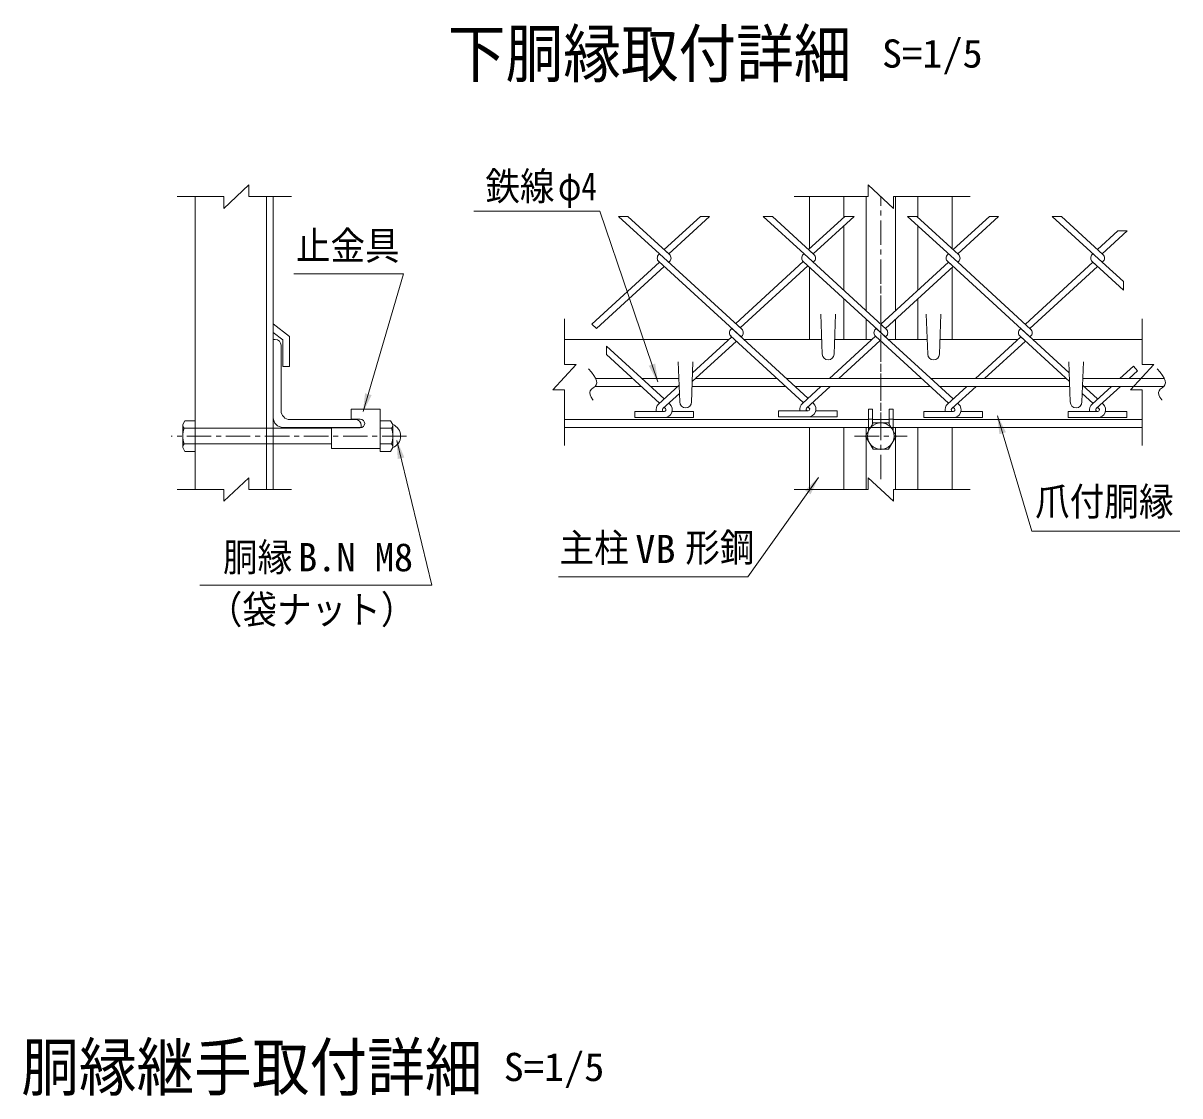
# Model space of a CAD drawing. Units: millimetres, scale not verified, with parts at other scales. Extents: x -4455 to 4455, y -3150 to 3150.
# Drawn here: x 810 to 2587, y -1393 to 255 of the extents above; entities that cross this region are included whole.
import ezdxf
from ezdxf.enums import TextEntityAlignment as Align

# ---------------------------------------------------------------- set-up
doc = ezdxf.new("R2010")
doc.units = ezdxf.units.MM
doc.header["$LTSCALE"] = 30
doc.linetypes.add('DASHED', pattern=[7.5, 6, -1.5])
doc.linetypes.add('USER1', pattern=[2, 1.25, -0.25, 0.25, -0.25])
doc.layers.add('0-B_7詳細', color=7, linetype='Continuous', lineweight=18)
doc.styles.add('ＭＳ ゴシック', font='')
doc.styles.get('ＭＳ ゴシック').set_extended_font_data('MS Gothic')

msp = doc.modelspace()

# ---------------------------------------------------------------- linework, layer by layer
at = {"layer": '0-B_7詳細', "color": 4}
for p, q in [((1156.67, 6.49), (1117.9, -29.51)), ((1156.67, -11.51), (1156.67, 6.49)), ((2108.41, 6.49), (2147.18, -29.51)), ((2108.41, -11.51), (2108.41, 6.49)), ((1117.9, -11.51), (1046.33, -11.51)), ((1117.9, -11.51), (1117.9, -29.51)), ((1156.67, -11.51), (1221.94, -11.51)), ((2108.41, -11.51), (1994.47, -11.51)), ((2147.18, -11.51), (2264.98, -11.51)), ((2147.18, -11.51), (2147.18, -29.51)), ((1641.71, -269.61), (1641.71, -199.42)), ((2529.37, -269.61), (2529.37, -199.42)), ((1641.71, -269.61), (1659.71, -269.61)), ((2511.37, -308.38), (2547.37, -269.61)), ((2529.37, -269.61), (2547.37, -269.61)), ((1641.71, -308.38), (1641.71, -393.97)), ((2529.37, -308.38), (2511.37, -308.38)), ((2529.37, -308.38), (2529.37, -393.97)), ((1156.67, -443.42), (1117.9, -479.42)), ((1156.67, -461.42), (1156.67, -443.42)), ((2108.41, -443.42), (2147.18, -479.42)), ((2108.41, -461.42), (2108.41, -443.42)), ((1117.9, -461.42), (1046.33, -461.42)), ((1117.9, -461.42), (1117.9, -479.42)), ((1156.67, -461.42), (1221.94, -461.42)), ((2108.41, -461.42), (1994.47, -461.42)), ((2147.18, -461.42), (2264.98, -461.42)), ((2147.18, -461.42), (2147.18, -479.42))]:
    msp.add_line(p, q, dxfattribs=at)
at = {"layer": '0-B_7詳細', "lineweight": 9}
for p, q in [((1074.1, -461.42), (1074.1, -11.51)), ((1183.6, -461.42), (1183.6, -11.51)), ((1194.1, -461.42), (1194.1, -11.51)), ((2018.29, -91.44), (2018.29, -11.51)), ((2070.79, -43.33), (2070.79, -11.51)), ((2105.29, -186.95), (2105.29, -11.51)), ((2150.29, -186.95), (2150.29, -11.51)), ((2184.79, -43.33), (2184.79, -11.51)), ((2237.29, -91.44), (2237.29, -11.51)), ((2070.79, -155.34), (2070.79, -56.35)), ((2184.79, -155.34), (2184.79, -56.35)), ((2018.29, -230.95), (2018.29, -120.25)), ((2237.29, -230.95), (2237.29, -120.25)), ((2070.79, -230.95), (2070.79, -168.36)), ((2184.79, -230.95), (2184.79, -168.36)), ((2035.54, -191.95), (2037.79, -253.45)), ((2058.04, -191.95), (2055.79, -253.45)), ((2197.54, -191.95), (2199.79, -253.45)), ((2220.04, -191.95), (2217.79, -253.45)), ((1194.1, -206.89), (1219.25, -226.32)), ((2105.29, -230.95), (2105.29, -199.98)), ((2150.29, -230.95), (2150.29, -199.98)), ((1194.1, -220.16), (1208.75, -231.48)), ((1194.1, -230.95), (1194.1, -350.95)), ((1194.1, -230.95), (1197.1, -230.95)), ((1219.25, -272.48), (1219.25, -226.32)), ((1894.47, -230.95), (1641.71, -230.95)), ((2036.97, -230.95), (1917.06, -230.95)), ((2114.35, -230.95), (2056.62, -230.95)), ((2198.97, -230.95), (2139.09, -230.95)), ((2338.52, -230.95), (2218.62, -230.95)), ((2529.37, -230.95), (2361.12, -230.95)), ((1206.1, -239.95), (1206.1, -340.45)), ((1208.75, -272.48), (1208.75, -231.48)), ((1816.54, -265.45), (1818.79, -326.95)), ((1839.04, -265.45), (1836.77, -327.6)), ((2416.54, -265.45), (2418.79, -326.95)), ((2439.04, -265.45), (2436.79, -326.95)), ((1219.25, -272.48), (1208.75, -272.48)), ((1746.31, -290.95), (1689.43, -290.95)), ((1817.48, -290.95), (1760.52, -290.95)), ((1968.33, -290.95), (1843.2, -290.95)), ((2190.36, -290.95), (1982.54, -290.95)), ((2412.39, -290.95), (2204.57, -290.95)), ((2563.44, -290.95), (2438.11, -290.95)), ((1759.4, -302.95), (1688.9, -302.95)), ((1815.89, -302.95), (1773.61, -302.95)), ((1981.43, -302.95), (1837.67, -302.95)), ((2203.46, -302.95), (1995.64, -302.95)), ((2417.92, -302.95), (2217.67, -302.95)), ((2562.9, -302.95), (2439.7, -302.95)), ((1794.75, -335.34), (1796.81, -337.22)), ((1219.6, -353.95), (1320.1, -353.95)), ((1313.53, -338.26), (1358.53, -338.26)), ((1313.53, -353.26), (1313.53, -338.26)), ((1313.53, -353.26), (1327.78, -353.26)), ((1358.53, -398.26), (1358.53, -338.26)), ((2109.04, -353.95), (1641.71, -353.95)), ((2060.71, -350.01), (2060.71, -340.41)), ((2109.04, -371.04), (2109.04, -338.26)), ((2115.04, -353.26), (2109.04, -353.26)), ((2140.54, -353.95), (2115.04, -353.95)), ((2140.54, -338.26), (2146.54, -338.26)), ((2140.54, -360.64), (2140.54, -338.26)), ((2140.54, -353.26), (2146.54, -353.26)), ((2146.54, -371.04), (2146.54, -338.26)), ((2529.37, -353.95), (2146.54, -353.95)), ((1054.9, -361.54), (1058.22, -355.78)), ((1056.96, -367.3), (1074.1, -367.3)), ((1194.1, -367.3), (1283.53, -367.3)), ((1283.53, -366.76), (1327.78, -366.76)), ((1283.53, -398.26), (1283.53, -366.76)), ((1358.53, -355.78), (1358.53, -402.82)), ((1374.4, -355.78), (1358.53, -355.78)), ((1375.67, -367.3), (1358.53, -367.3)), ((1377.73, -361.54), (1374.4, -355.78)), ((1377.73, -361.54), (1377.73, -397.06)), ((2109.04, -365.95), (1641.71, -365.95)), ((1992.79, -365.95), (2262.79, -365.95)), ((2018.29, -461.42), (2018.29, -365.95)), ((2070.79, -461.42), (2070.79, -365.95)), ((2105.29, -461.42), (2105.29, -365.95)), ((2111.51, -366.76), (2109.04, -366.76)), ((2143.61, -365.95), (2111.98, -365.95)), ((2144.07, -366.76), (2146.54, -366.76)), ((2529.37, -365.95), (2146.54, -365.95)), ((2150.29, -461.42), (2150.29, -365.95)), ((2184.79, -461.42), (2184.79, -365.95)), ((2237.29, -461.42), (2237.29, -365.95)), ((1056.96, -391.3), (1074.1, -391.3)), ((1058.22, -402.82), (1074.1, -402.82)), ((1194.1, -391.3), (1283.53, -391.3)), ((1283.53, -398.26), (1358.53, -398.26)), ((1375.67, -391.3), (1358.53, -391.3))]:
    msp.add_line(p, q, dxfattribs=at)
at = {"layer": '0-B_7詳細', "color": 1, "linetype": 'USER1'}
for p, q in [((2127.79, -445.45), (2127.79, -11.51)), ((2127.79, -380.85), (2127.79, -115.28)), ((1398.78, -379.3), (1036.99, -379.3)), ((2087.5, -379.3), (2168.14, -379.3))]:
    msp.add_line(p, q, dxfattribs=at)
at = {"layer": '0-B_7詳細', "color": 3}
for p, q in [((1724.85, -41.79), (1787.65, -99.34)), ((1724.85, -41.79), (1739.06, -41.79)), ((1739.06, -41.79), (1802.93, -100.32)), ((1794.75, -92.83), (1850.45, -41.79)), ((1801.86, -99.34), (1864.66, -41.79)), ((1850.45, -41.79), (1864.66, -41.79)), ((1946.88, -41.79), (2009.68, -99.34)), ((1946.88, -41.79), (1961.09, -41.79)), ((1961.09, -41.79), (2024.96, -100.32)), ((2016.78, -92.83), (2072.47, -41.79)), ((2023.88, -99.34), (2086.68, -41.79)), ((2072.47, -41.79), (2086.68, -41.79)), ((2168.9, -41.79), (2245.91, -112.36)), ((2168.9, -41.79), (2183.11, -41.79)), ((2183.11, -41.79), (2246.98, -100.32)), ((2238.81, -92.83), (2294.5, -41.79)), ((2245.91, -99.34), (2308.71, -41.79)), ((2294.5, -41.79), (2308.71, -41.79)), ((2390.93, -41.79), (2467.94, -112.36)), ((2390.93, -41.79), (2405.14, -41.79)), ((2405.14, -41.79), (2469.01, -100.32)), ((2460.84, -92.83), (2491.95, -64.31)), ((2467.94, -99.34), (2506.16, -64.31)), ((2491.95, -64.31), (2506.16, -64.31)), ((1786.58, -100.32), (1787.65, -99.34)), ((1786.58, -100.32), (1787.65, -99.34)), ((1787.65, -99.34), (1913.94, -215.06)), ((1794.75, -92.83), (1802.93, -100.32)), ((2008.6, -100.32), (2009.68, -99.34)), ((2008.6, -100.32), (2009.68, -99.34)), ((2009.68, -99.34), (2135.97, -215.06)), ((2016.78, -92.83), (2024.96, -100.32)), ((2230.63, -100.32), (2231.7, -99.34)), ((2452.66, -100.32), (2453.73, -99.34)), ((1683.74, -207.57), (1787.65, -112.36)), ((1690.84, -214.08), (1794.75, -118.87)), ((1786.58, -111.38), (1912.87, -227.1)), ((1801.86, -112.36), (1802.93, -111.38)), ((1801.86, -112.36), (1802.93, -111.38)), ((1904.7, -206.59), (2008.6, -111.38)), ((1911.8, -213.1), (2015.71, -117.89)), ((2008.6, -111.38), (2134.9, -227.1)), ((2023.88, -112.36), (2024.96, -111.38)), ((2023.88, -112.36), (2024.96, -111.38)), ((2127.79, -207.57), (2231.7, -112.36)), ((2134.9, -214.08), (2238.81, -118.87)), ((2230.63, -111.38), (2356.93, -227.1)), ((2230.63, -111.38), (2238.81, -118.87)), ((2245.91, -112.36), (2246.98, -111.38)), ((2245.91, -112.36), (2246.98, -111.38)), ((2245.91, -112.36), (2358, -215.06)), ((2349.82, -207.57), (2453.73, -112.36)), ((2356.93, -214.08), (2460.84, -118.87)), ((2452.66, -111.38), (2500.42, -155.14)), ((2452.66, -111.38), (2460.84, -118.87)), ((2467.94, -112.36), (2469.01, -111.38)), ((2467.94, -112.36), (2469.01, -111.38)), ((2467.94, -112.36), (2500.42, -142.12)), ((2500.42, -142.12), (2500.42, -155.14)), ((1690.84, -214.08), (1683.74, -207.57)), ((1897.59, -213.1), (2015.71, -321.34)), ((1905.77, -207.57), (1913.94, -215.06)), ((1838.43, -282.3), (1898.66, -227.1)), ((1896.52, -225.14), (2008.6, -327.85)), ((1897.59, -215.06), (1898.66, -214.08)), ((1897.59, -215.06), (1898.66, -214.08)), ((1912.87, -227.1), (1913.94, -226.12)), ((1912.87, -227.1), (1913.94, -226.12)), ((2048.87, -290.95), (2119.62, -226.12)), ((2119.62, -215.06), (2120.69, -214.08)), ((2119.62, -226.12), (2231.7, -328.83)), ((2120.69, -214.08), (2238.81, -322.32)), ((2134.9, -227.1), (2135.97, -226.12)), ((2134.9, -227.1), (2135.97, -226.12)), ((2273.04, -290.95), (2342.72, -227.1)), ((2341.65, -215.06), (2342.72, -214.08)), ((2341.65, -226.12), (2417.65, -295.77)), ((2341.65, -226.12), (2349.82, -233.61)), ((2342.72, -214.08), (2417.16, -282.3)), ((2356.93, -227.1), (2358, -226.12)), ((2356.93, -227.1), (2358, -226.12)), ((1706.3, -241.27), (1794.75, -322.32)), ((1706.3, -254.29), (1706.3, -241.27)), ((1837.93, -295.77), (1905.77, -233.61)), ((2063.08, -290.95), (2126.72, -232.63)), ((2287.25, -290.95), (2349.82, -233.61)), ((1706.3, -254.29), (1787.65, -328.83)), ((2495.07, -290.95), (2515.95, -271.81)), ((2509.28, -290.95), (2522.06, -279.24)), ((2515.95, -271.81), (2522.06, -279.24)), ((1786.21, -330.15), (1817.85, -301.15)), ((2437.74, -301.15), (2460.84, -322.32)), ((1792.69, -337.22), (1818.31, -313.75)), ((2007.17, -329.17), (2035.78, -302.95)), ((2013.65, -336.24), (2049.99, -302.95)), ((2230.27, -330.15), (2259.95, -302.95)), ((2236.75, -337.22), (2274.16, -302.95)), ((2437.28, -313.75), (2453.73, -328.83)), ((2452.29, -330.15), (2481.98, -302.95)), ((2458.78, -337.22), (2496.19, -302.95)), ((1801.86, -328.83), (1803.29, -330.15)), ((2015.71, -334.36), (2017.77, -336.24)), ((2022.81, -327.85), (2024.25, -329.17)), ((2238.81, -335.34), (2240.87, -337.22)), ((2245.91, -328.83), (2247.35, -330.15)), ((2453.73, -328.83), (2452.29, -330.15)), ((2460.84, -335.34), (2458.78, -337.22)), ((2460.84, -335.34), (2462.89, -337.22)), ((2467.94, -328.83), (2469.38, -330.15)), ((1795.19, -341.39), (1749.75, -341.39)), ((1749.75, -350.99), (1749.75, -341.39)), ((1795.19, -350.99), (1749.75, -350.99)), ((1794.32, -341.39), (1795.19, -341.39)), ((1794.32, -350.99), (1839.75, -350.99)), ((1806.95, -341.39), (1839.75, -341.39)), ((1839.75, -350.99), (1839.75, -341.39)), ((1970.71, -350.01), (1970.71, -340.41)), ((2016.14, -340.41), (1970.71, -340.41)), ((2016.14, -350.01), (1970.71, -350.01)), ((2015.27, -340.41), (2016.14, -340.41)), ((2015.27, -350.01), (2060.71, -350.01)), ((2027.9, -340.41), (2060.71, -340.41)), ((2193.81, -350.99), (2193.81, -341.39)), ((2239.24, -341.39), (2193.81, -341.39)), ((2239.24, -350.99), (2193.81, -350.99)), ((2238.37, -341.39), (2239.24, -341.39)), ((2238.37, -350.99), (2283.81, -350.99)), ((2251, -341.39), (2283.81, -341.39)), ((2283.81, -350.99), (2283.81, -341.39)), ((2461.27, -341.39), (2415.84, -341.39)), ((2415.84, -350.99), (2415.84, -341.39)), ((2461.27, -350.99), (2415.84, -350.99)), ((2460.4, -341.39), (2461.27, -341.39)), ((2460.4, -350.99), (2505.84, -350.99)), ((2473.03, -341.39), (2505.84, -341.39)), ((2505.84, -350.99), (2505.84, -341.39))]:
    msp.add_line(p, q, dxfattribs=at)
at = {"layer": '0-B_7詳細', "color": 3, "linetype": 'DASHED'}
for p, q in [((1074.1, -367.3), (1194.1, -367.3)), ((1074.1, -391.3), (1194.1, -391.3))]:
    msp.add_line(p, q, dxfattribs=at)
at = {"layer": '0-B_7詳細', "color": 1}
for points in [[(1502.27, -33.78), (1696.17, -33.78), (1785.02, -296.19)], [(1225.75, -130.21), (1394.26, -130.21), (1332.27, -341.84)], [(2587.29, -525.56), (2360.04, -525.56), (2306.91, -348.13)], [(1081.25, -608.5), (1437.57, -608.5), (1383.88, -386.15)], [(1632.59, -595.56), (1923.32, -595.56), (2031.82, -442.99)]]:
    msp.add_lwpolyline(points, dxfattribs=at)
at = {"layer": '0-B_7詳細', "color": 4}
for points in [[(1641.71, -308.38), (1623.71, -308.38), (1659.71, -269.61)], [(1685.7, -324.22), (1685.39, -323.83), (1682.73, -319.63), (1681.16, -315.87), (1680.69, -312.56), (1681.31, -309.68), (1683.04, -307.25), (1685.85, -305.26), (1688.68, -303.25), (1690.44, -300.77), (1691.12, -297.82), (1690.72, -294.38), (1689.26, -290.48), (1686.72, -286.09), (1683.1, -281.24), (1678.41, -275.9)], [(2559.7, -324.22), (2559.39, -323.83), (2556.73, -319.63), (2555.16, -315.87), (2554.69, -312.56), (2555.32, -309.68), (2557.04, -307.25), (2559.86, -305.26), (2562.68, -303.25), (2564.44, -300.77), (2565.12, -297.82), (2564.73, -294.38), (2563.26, -290.48), (2560.72, -286.09), (2557.1, -281.24), (2552.42, -275.9)]]:
    msp.add_lwpolyline(points, dxfattribs=at)
at = {"layer": '0-B_7詳細', "lineweight": 9}
for points in [[(2115.04, -360.64), (2115.04, -338.26), (2109.04, -338.26)], [(1054.9, -361.54), (1054.9, -397.06), (1058.22, -402.82)], [(1058.22, -355.78), (1074.1, -355.78), (1074.1, -402.82)], [(1209.1, -365.95), (1329.1, -365.95), (1329.1, -362.95)], [(1377.73, -397.06), (1374.4, -402.82), (1358.53, -402.82)]]:
    msp.add_lwpolyline(points, dxfattribs=at)
at = {"layer": '0-B_7詳細', "color": 3}
msp.add_lwpolyline([(2151.31, -379.3), (2139.55, -399.67), (2116.03, -399.67), (2104.27, -379.3), (2116.03, -358.93), (2139.55, -358.93)], close=True, dxfattribs=at)
msp.add_circle((2127.79, -379.3), 20.4, dxfattribs=at)
for centre, radius, start, end in [((1791.64, -105.85), 7.5, 132.5, 227.5), ((1797.86, -105.85), 7.5, 312.5, 47.5), ((2013.67, -105.85), 7.5, 132.5, 227.5), ((2019.89, -105.85), 7.5, 312.5, 47.5), ((2235.7, -105.85), 7.5, 132.5, 227.5), ((2241.92, -105.85), 7.5, 312.5, 47.5), ((2457.73, -105.85), 7.5, 132.5, 227.5), ((2463.94, -105.85), 7.5, 312.5, 47.5), ((1902.66, -220.59), 7.5, 132.5, 227.5), ((1908.87, -220.59), 7.5, 312.5, 47.5), ((2124.69, -220.59), 7.5, 132.5, 227.5), ((2130.9, -220.59), 7.5, 312.5, 47.5), ((2346.71, -220.59), 7.5, 132.5, 227.5), ((2352.93, -220.59), 7.5, 312.5, 47.5), ((1794.32, -338.99), 12, 132.5, 191.53696), ((1794.32, -338.99), 2.4, 132.5, 270), ((1795.19, -338.99), 12, 270, 47.5), ((1795.19, -338.99), 2.4, 270, 47.5), ((2015.27, -338.01), 12, 132.5, 191.53696), ((2015.27, -338.01), 2.4, 132.5, 270), ((2016.14, -338.01), 12, 270, 47.5), ((2016.14, -338.01), 2.4, 270, 47.5), ((2238.37, -338.99), 12, 132.5, 191.53696), ((2238.37, -338.99), 2.4, 132.5, 270), ((2239.24, -338.99), 12, 270, 47.5), ((2239.24, -338.99), 2.4, 270, 47.5), ((2460.4, -338.99), 12, 132.5, 191.53696), ((2460.4, -338.99), 2.4, 132.5, 270), ((2461.27, -338.99), 12, 270, 47.5), ((2461.27, -338.99), 2.4, 270, 47.5)]:
    msp.add_arc(centre, radius, start, end, dxfattribs=at)
at = {"layer": '0-B_7詳細', "lineweight": 9}
for centre, radius, start, end in [((1197.1, -239.95), 9, 0, 90), ((2046.79, -253.45), 9, 180, 0), ((2208.79, -253.45), 9, 180, 0), ((1827.79, -326.95), 9, 180, 0), ((2427.79, -326.95), 9, 180, 0), ((1209.1, -350.95), 15, 180, 270), ((1219.6, -340.45), 13.5, 180, 270), ((1320.1, -362.95), 9, 0, 90), ((1327.78, -360.01), 6.75, 270, 90), ((1063.99, -361.54), 9.09, 180, 219.3382), ((1090.9, -379.3), 36, 160.52878, 199.47122), ((1368.64, -361.54), 9.09, 320.6618, 0), ((1341.73, -379.3), 36, 340.52878, 19.47122), ((1370.59, -379.3), 19.14, 291.90813, 68.09187), ((1063.99, -397.06), 9.09, 140.6618, 180), ((1368.64, -397.06), 9.09, 0, 39.3382)]:
    msp.add_arc(centre, radius, start, end, dxfattribs=at)
at = {"layer": '0-B_7詳細', "color": 1}
for points in [[(1785.66, -298.08), (1771.1, -271.33), (1780.97, -267.99)], [(1331.71, -343.76), (1335.14, -313.5), (1345.14, -316.43)], [(2306.34, -346.21), (2319.93, -373.46), (2309.95, -376.44)], [(1383.41, -384.21), (1395.51, -412.14), (1385.39, -414.59)], [(2032.97, -441.36), (2019.83, -468.83), (2011.34, -462.79)]]:
    msp.add_solid(points, dxfattribs=at)

# ---------------------------------------------------------------- texts
at = {"layer": '0-B_7詳細', "style": 'ＭＳ ゴシック', "width": 0.9}
for s, p in [('下胴縁取付詳細', (1462.53, 150.51)), ('胴縁継手取付詳細', (806.93, -1406.52))]:
    msp.add_text(s, height=72.14, dxfattribs=at).set_placement(p, align=Align.BOTTOM_LEFT)
at = {"layer": '0-B_7詳細', "color": 3, "style": 'ＭＳ ゴシック'}
for s, width, p in [('S=1/5', 1.05, (2129.48, 173.68)), ('鉄線', 0.9, (1519.94, -30.14)), ('φ4', 0.8, (1631.73, -30.14)), ('止金具', 0.9, (1228.72, -121.62)), ('爪付胴縁', 0.9, (2364.77, -514.42)), ('主柱', 0.9, (1634.03, -585.63)), ('VB', 1.05, (1750.43, -587.44)), ('形鋼', 0.9, (1827.11, -585.19)), ('胴縁', 0.9, (1116.87, -600.07)), ('（袋ナット）', 0.9, (1093.41, -680.46)), ('S=1/5', 1.05, (1548.1, -1383.21))]:
    msp.add_text(s, height=43.33, dxfattribs=dict(at, width=width)).set_placement(p, align=Align.BOTTOM_LEFT)
msp.add_text('B.N M8', height=43.33, dxfattribs=at).set_placement((1232.16, -600.07), align=Align.BOTTOM_LEFT)

doc.saveas('drawing.dxf')
